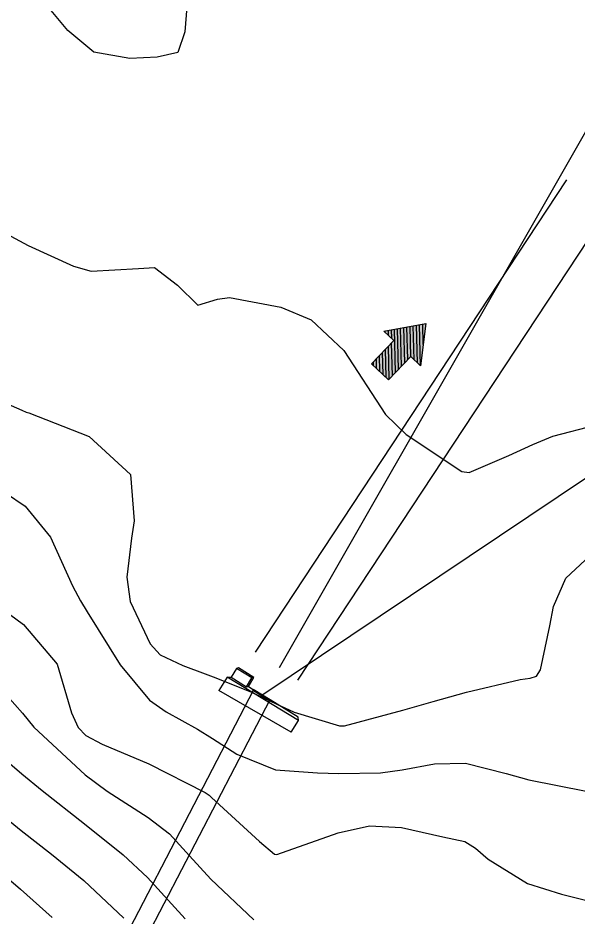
# Model space of a CAD drawing. Header units: metres. Extents: x 298520 to 308411, y 7433745 to 7450750.
# Drawn here: x 303570.69 to 303588.36, y 7440400.25 to 7440428.63 of the extents above; entities that cross this region are included whole.
import ezdxf

# ---------------------------------------------------------------- set-up
doc = ezdxf.new("R2010")
doc.units = ezdxf.units.M
doc.header["$LTSCALE"] = 10
doc.linetypes.add('CONTINUO', pattern=[0])
doc.linetypes.add('TRACEJADO', pattern=[8.7, 8, -0.7])
for name, color, linetype in [('BUEIRO', 151, 'Continuous'), ('Curvas de Nivel 1m', 11, 'Continuous'), ('Curvas de Nivel 5m', 15, 'Continuous'), ('GALERIA', 45, 'Continuous'), ('TEXTO', 45, 'Continuous')]:
    doc.layers.add(name, color=color, linetype=linetype)

msp = doc.modelspace()

# ---------------------------------------------------------------- hatches: boundary and pattern name
at = {"layer": 'TEXTO'}
msp.add_hatch(color=256, dxfattribs=at).paths.add_polyline_path([(303581.851, 7440417.718), (303582.549, 7440418.454), (303582.238, 7440418.75), (303583.563, 7440418.985), (303583.397, 7440417.649), (303583.085, 7440417.945), (303582.387, 7440417.209)])

# ---------------------------------------------------------------- linework, layer by layer
at = {"layer": 'BUEIRO', "linetype": 'TRACEJADO', "flags": 128}
for points in [[(303578.182, 7440408.615), (303588.013, 7440423.52)], [(303579.518, 7440407.734), (303589.353, 7440422.645)]]:
    msp.add_lwpolyline(points, dxfattribs=at)
at = {"layer": 'Curvas de Nivel 1m', "flags": 128}
for points, elevation in [([(303569.511, 7440416.825), (303570.81, 7440416.252), (303570.952, 7440416.193), (303571.029, 7440416.172), (303572.941, 7440415.424), (303574.243, 7440414.217), (303574.361, 7440412.762), (303574.275, 7440412.216), (303574.124, 7440410.978), (303574.226, 7440410.216), (303574.86, 7440408.875), (303575.178, 7440408.527), (303575.889, 7440408.194), (303576.597, 7440407.93), (303576.849, 7440407.836), (303578.039, 7440407.362), (303578.841, 7440406.987), (303579.411, 7440406.723), (303580.835, 7440406.291), (303580.993, 7440406.287), (303582.84, 7440406.779), (303583.794, 7440407.052), (303584.846, 7440407.356), (303586.535, 7440407.75), (303586.85, 7440407.789), (303587.056, 7440407.853), (303587.179, 7440408.057), (303587.479, 7440409.441), (303587.59, 7440410.053), (303587.985, 7440410.95), (303588.899, 7440411.799)], 721), ([(303570.298, 7440413.641), (303570.913, 7440413.217), (303571.714, 7440412.242), (303572.405, 7440410.71), (303572.659, 7440410.232), (303572.87, 7440409.892), (303573.916, 7440408.219), (303574.842, 7440407.1), (303575.364, 7440406.728), (303576.355, 7440406.187), (303576.829, 7440405.889), (303577.597, 7440405.396), (303578.814, 7440404.902), (303580.145, 7440404.808), (303580.813, 7440404.784), (303582.126, 7440404.804), (303582.815, 7440404.895), (303583.831, 7440405.086), (303584.818, 7440405.108), (303586.096, 7440404.788), (303586.811, 7440404.588), (303588.624, 7440404.223)], 722), ([(303570.424, 7440409.813), (303570.865, 7440409.483), (303571.924, 7440408.239), (303572.375, 7440406.698), (303572.586, 7440406.232), (303572.829, 7440405.988), (303573.344, 7440405.706), (303574.816, 7440405.086), (303576.595, 7440404.183), (303576.72, 7440404.099), (303576.801, 7440404.026), (303578.31, 7440402.642), (303578.784, 7440402.238), (303578.856, 7440402.231), (303580.791, 7440402.912), (303581.783, 7440403.13), (303582.793, 7440403.082), (303584.097, 7440402.79), (303584.788, 7440402.641), (303585.133, 7440402.431), (303585.53, 7440402.079), (303586.772, 7440401.317), (303587.841, 7440400.975), (303588.764, 7440400.749)], 723), ([(303570.094, 7440407.51), (303570.837, 7440406.691), (303571.19, 7440406.246), (303572.811, 7440404.737), (303573.508, 7440404.223), (303574.795, 7440403.391), (303575.469, 7440402.879), (303576.105, 7440402.19), (303576.772, 7440401.447), (303578.136, 7440400.166)], 724), ([(303570.084, 7440403.549), (303570.79, 7440402.983), (303571.742, 7440402.24), (303572.771, 7440401.402), (303574.034, 7440400.217)], 726), ([(303570.167, 7440401.649), (303570.766, 7440401.138), (303571.769, 7440400.24)], 727)]:
    msp.add_lwpolyline(points, dxfattribs=dict(at, elevation=elevation))
at = {"layer": 'Curvas de Nivel 5m', "flags": 128}
for points, elevation in [([(303576.038, 7440429.256), (303575.953, 7440428.191), (303575.735, 7440427.545), (303575.085, 7440427.392), (303574.218, 7440427.347), (303573.086, 7440427.552), (303572.266, 7440428.238), (303571.107, 7440429.637)], 720), ([(303569.47, 7440422.273), (303571.011, 7440421.449), (303572.443, 7440420.793), (303572.999, 7440420.643), (303574.495, 7440420.721), (303575.001, 7440420.753), (303575.721, 7440420.199), (303576.366, 7440419.569), (303576.989, 7440419.751), (303577.362, 7440419.803), (303578.986, 7440419.502), (303579.94, 7440419.103), (303580.973, 7440418.13), (303582.286, 7440416.117), (303582.943, 7440415.482), (303584.701, 7440414.318), (303584.926, 7440414.282), (303586.184, 7440414.822), (303586.94, 7440415.168), (303587.571, 7440415.427), (303588.949, 7440415.788)], 720), ([(303569.056, 7440406.277), (303570.811, 7440404.775), (303571.456, 7440404.243), (303572.793, 7440403.194), (303574.014, 7440402.218), (303574.772, 7440401.504), (303575.961, 7440400.192)], 725)]:
    msp.add_lwpolyline(points, dxfattribs=dict(at, elevation=elevation))
at = {"layer": 'GALERIA', "linetype": 'TRACEJADO', "flags": 128}
for points in [[(303578.125, 7440407.426), (303552.834, 7440358.76)], [(303578.637, 7440407.111), (303553.367, 7440358.484)]]:
    msp.add_lwpolyline(points, dxfattribs=at)
at = {"layer": 'GALERIA', "linetype": 'CONTINUO'}
msp.add_polyline3d([(303577.413, 7440407.821, 0), (303577.897, 7440407.523, 0), (303578.069, 7440407.803, 0), (303577.585, 7440408.1, 0), (303577.413, 7440407.821, 0)], close=True, dxfattribs=at)
for points in [[(303578.133, 7440407.817, 717.339), (303577.644, 7440408.123, 717.339), (303577.585, 7440408.1, 719.882)], [(303579.313, 7440406.089, 721.053), (303579.538, 7440406.461, 721.11), (303577.288, 7440407.83, 720.959), (303577.031, 7440407.407, 721.051)], [(303577.288, 7440407.83, 720.959), (303577.413, 7440407.821, 720.016)], [(303577.969, 7440407.535, 717.219), (303578.133, 7440407.817, 717.339), (303578.069, 7440407.803, 719.882)], [(303579.313, 7440406.089, 721.053), (303577.031, 7440407.407, 721.051)], [(303577.897, 7440407.523, 719.95), (303577.969, 7440407.535, 717.219), (303578.117, 7440407.431, 717.079)], [(303578.645, 7440407.106, 717.088), (303578.647, 7440407.071, 718.112), (303578.087, 7440407.418, 718.272), (303578.117, 7440407.431, 717.079)], [(303578.645, 7440407.106, 717.088), (303578.117, 7440407.431, 717.079)], [(303579.538, 7440406.461, 721.11), (303579.537, 7440406.564, 718.038), (303578.645, 7440407.106, 717.088)]]:
    msp.add_polyline3d(points, dxfattribs=at)
at = {"layer": 'TEXTO', "linetype": 'CONTINUO', "flags": 128}
for points in [[(303582.269, 7440418.755), (303582.27, 7440418.719)], [(303582.369, 7440418.773), (303582.372, 7440418.622)], [(303582.468, 7440418.791), (303582.475, 7440418.525)], [(303582.603, 7440417.437), (303582.568, 7440418.809)], [(303582.701, 7440417.54), (303582.667, 7440418.826)], [(303582.798, 7440417.643), (303582.767, 7440418.844)], [(303582.895, 7440417.745), (303582.866, 7440418.862)], [(303582.993, 7440417.848), (303582.966, 7440418.879)], [(303583.09, 7440417.94), (303583.066, 7440418.897)], [(303583.193, 7440417.843), (303583.165, 7440418.915)], [(303583.296, 7440417.746), (303583.265, 7440418.932)], [(303583.398, 7440417.656), (303583.364, 7440418.95)], [(303583.481, 7440418.321), (303583.464, 7440418.968)], [(303582.307, 7440417.285), (303582.284, 7440418.175)], [(303582.409, 7440417.232), (303582.381, 7440418.277)], [(303582.506, 7440417.335), (303582.479, 7440418.38)], [(303581.992, 7440417.867), (303581.999, 7440417.577)], [(303582.089, 7440417.969), (303582.102, 7440417.48)], [(303582.187, 7440418.072), (303582.205, 7440417.382)], [(303581.895, 7440417.764), (303581.897, 7440417.674)]]:
    msp.add_lwpolyline(points, dxfattribs=at)
at = {"layer": 'TEXTO', "linetype": 'CONTINUO'}
for points in [[(303673.856, 7440574.218, 0), (303578.932, 7440408.116, 0)], [(303745.012, 7440518.97, 0), (303578.39, 7440407.246, 0)]]:
    msp.add_polyline3d(points, dxfattribs=at)
msp.add_polyline3d([(303581.851, 7440417.718, 0), (303582.549, 7440418.454, 0), (303582.238, 7440418.75, 0), (303583.563, 7440418.985, 0), (303583.397, 7440417.649, 0), (303583.085, 7440417.945, 0), (303582.387, 7440417.209, 0)], close=True, dxfattribs=at)

doc.saveas('drawing.dxf')
